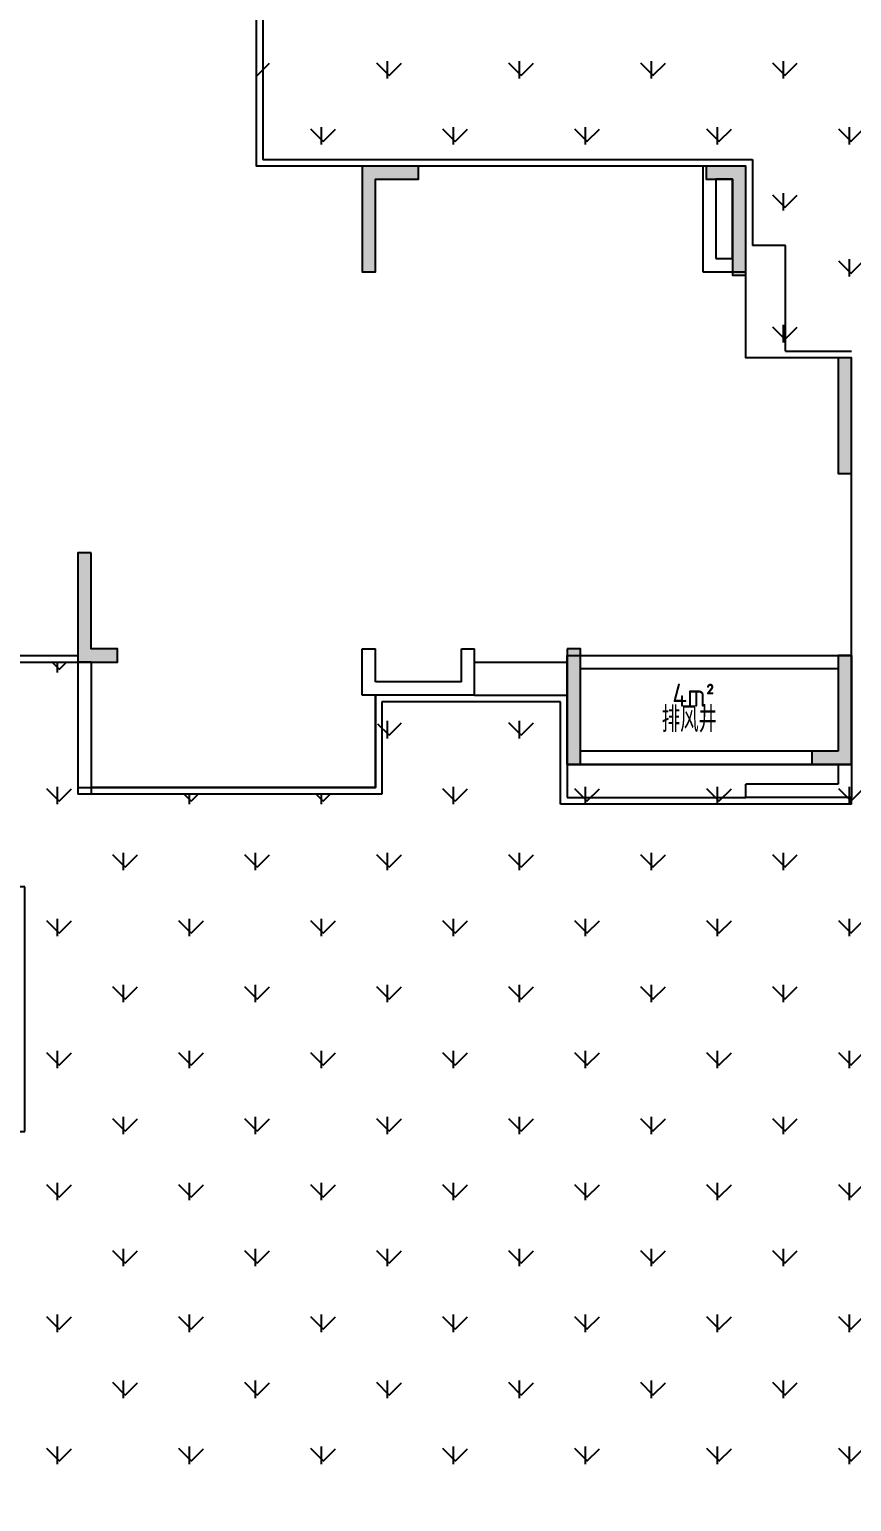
# Model space of a CAD drawing. Header units: millimetres. Extents: x 36720183 to 38160956, y 58934012 to 60388477.
# Drawn here: x 37550612 to 37563043, y 59352294 to 59374557 of the extents above; entities that cross this region are included whole.
import ezdxf

# ---------------------------------------------------------------- set-up
doc = ezdxf.new("R2010")
doc.units = ezdxf.units.MM
doc.header["$LTSCALE"] = 1000
doc.header["$MEASUREMENT"] = 0
doc.linetypes.add('DASH', pattern=[0.35, 0.25, -0.1])
for name, color, linetype in [('@ 绿化', 8, 'Continuous'), ('C_Hatch', 41, 'Continuous'), ('C_Wall', 6, 'Continuous'), ('j-建筑提资说明', 5, 'Continuous'), ('PUB_TEXT', 7, 'Continuous'), ('WALL', 4, 'Continuous'), ('WINDOW', 2, 'Continuous'), ('裙楼挑廊', 7, 'Continuous')]:
    doc.layers.add(name, color=color, linetype=linetype)
doc.layers.add('水管井及降板', color=3, linetype='Continuous', plot=False)
doc.styles.get("Standard").update_dxf_attribs({"font": 'gbenor.shx', "bigfont": 'gbcbig.shx'})
pattern_1 = [(90, (0, 0), (-997.7954749999999, 997.7954750000001), [264.58066, -1731.01015]), (45, (0, 0), (-997.7961550815103, 997.7961550815104), [264.58066, -1146.51615]), (135, (0, 0), (-997.7961550815104, -997.7961550815103), [264.58066, -1146.51615])]

# ---------------------------------------------------------------- blocks, each defined once
blk = doc.blocks.new('gj1-0107')
at = {"layer": 'WALL', "color": 2}
for points in [[(42925761.52802874, 57650772.63377482), (42921461.52802874, 57650772.63377482), (42921461.52802874, 57652422.63377482), (42925761.52802874, 57652422.63377482)], [(42925561.52802874, 57650972.63377482), (42921661.52802874, 57650972.63377482), (42921661.52802874, 57652222.63377482), (42925561.52802874, 57652222.63377482)]]:
    blk.add_lwpolyline(points, close=True, dxfattribs=at)
at = {"layer": 'j-建筑提资说明', "color": 2, "insert": (42923049.88578127, 57651995.45912412), "char_height": 350, "width": 661.7919815480709, "attachment_point": 1}
blk.add_mtext('4m²', dxfattribs=at)
at = {"layer": 'PUB_TEXT', "color": 2}
blk.add_text('排风井', height=385.8156028368794, dxfattribs=at).set_placement((42922891.53723155, 57651261.61119773))
blk = doc.blocks.new('2014-1-1-G-D7')
at = {"layer": 'C_Hatch'}
h = blk.add_hatch(color=256, dxfattribs=at)
h.paths.add_polyline_path([(4045726.775314674, -849236.5453957082), (4045726.775314674, -849036.5453957082), (4045926.775314674, -849036.5453957082), (4045926.775314674, -849436.5453957082), (4044326.775410041, -849436.5453957082), (4044326.775410041, -849236.5453957082)])
h.paths.add_polyline_path([(4040226.775314674, -842836.5453955802), (4041876.775314332, -842836.5453955802), (4041876.775314332, -843036.5453956181), (4040226.775314674, -843036.5453956181)])
h.paths.add_polyline_path([(4027226.775313929, -851436.5450143769), (4027226.775313929, -851236.5450143769), (4026826.775313929, -851236.5450143769), (4026826.775313929, -848336.6300821259), (4026626.775313929, -848336.6300821259), (4026626.775313929, -851436.5450143769)])
h.paths.add_polyline_path([(4038926.816513032, -845236.5454106549), (4038926.775314488, -844136.5453958466), (4040926.775314488, -844136.5453958466), (4040926.775314488, -844836.5452051117), (4041126.775314488, -844836.5452051117), (4041126.775314488, -844136.5453958466), (4041126.775314488, -843936.5453958466), (4040926.775314488, -843936.5453958466), (4038726.775314488, -843936.5453958466), (4038726.816513032, -845236.5454106549)])
h.paths.add_polyline_path([(4036726.692917027, -843936.5453956913), (4036126.692917027, -843936.5453956913), (4036126.692917027, -844136.5453956913), (4036526.692917027, -844136.5453956913), (4036526.692917027, -845586.4553689911), (4036726.692917027, -845586.4553689911)])
h.paths.add_polyline_path([(4041826.775314488, -860536.5453958466), (4041826.775314488, -859936.5446329071), (4042026.775314488, -859936.5446329071), (4042026.775314488, -860336.5453958466), (4043526.775325663, -860336.5453958473), (4043526.775325663, -860536.5453958473)])
h.paths.add_polyline_path([(4045926.775314488, -853836.5446329071), (4045926.775314488, -854036.5446329071), (4046326.775314488, -854036.5446329071), (4046326.775314488, -856036.545395892), (4046526.775314488, -856036.545395892), (4046526.775314488, -853836.5446329071)])
h.paths.add_polyline_path([(4038926.775314488, -846736.5452051117), (4038926.775314488, -849136.5451097443), (4038726.775314488, -849136.5451097443), (4038726.775314488, -846736.5452051117)])
h.paths.add_polyline_path([(4058026.775314488, -842836.5453958466), (4057426.775314488, -842836.5453958466), (4057426.775314488, -843036.5453958466), (4057826.775314488, -843036.5453958466), (4057826.775314488, -844486.5452051117), (4058026.775314488, -844486.5452051117)])
h.paths.add_polyline_path([(4051826.74135874, -834736.5453953313), (4051826.775314488, -837536.5453957535), (4052026.775314488, -837536.5453957535), (4052026.74135874, -834736.5453953313)])
h.paths.add_polyline_path([(4050826.775313876, -834036.5453960196), (4049126.77531449, -834036.5453957535), (4049126.77531449, -834236.5453957535), (4050826.775313876, -834236.5453960196)])
h.paths.add_polyline_path([(4053126.775314033, -840236.5453918054), (4052726.775314033, -840236.5453918054), (4052726.775314033, -840436.5453918054), (4053326.775314033, -840436.5453918054), (4053326.775298955, -837336.5453955666), (4053126.775298955, -837336.5453955666)])
h.paths.add_polyline_path([(4029126.692917027, -842386.6300821259), (4029126.775314533, -844136.5453956915), (4029326.775314533, -844136.5453956915), (4029326.692917027, -842386.6300821259)])
h.paths.add_polyline_path([(4025826.692917027, -842386.6300821259), (4025226.692917027, -842386.6300821259), (4025226.692917027, -844036.6300821259), (4025426.692917027, -844036.6300821259), (4025426.692917027, -842586.6300821259), (4025826.692917027, -842586.6300821259)])
h.paths.add_polyline_path([(4039826.775314488, -834736.545395566), (4039826.775314488, -837536.5453958466), (4040026.775314488, -837536.5453958466), (4040026.775314488, -834736.545395566)])
h.paths.add_polyline_path([(4038726.775314488, -837836.5453955667), (4038526.775314488, -837836.5453955667), (4038526.775314488, -840236.5453958466), (4039126.775314488, -840236.5453958466), (4039126.775314488, -840036.5453958466), (4038726.775314488, -840036.5453958466)])
h.paths.add_polyline_path([(4032226.775314115, -843936.5453956913), (4032226.775314115, -845586.4553689911), (4032426.775314115, -845586.4553689911), (4032426.775314115, -843936.5453956913)])
h.paths.add_polyline_path([(4025226.692917027, -846786.6301298096), (4025226.692917027, -848536.6300821259), (4025426.692917027, -848536.6300821259), (4025426.692917027, -846786.6301298096)])
h.paths.add_polyline_path([(4042926.775314485, -834036.5453958466), (4041226.775314301, -834036.5453958466), (4041226.775314301, -834236.5453958466), (4042926.775314485, -834236.5453958466)])
h.paths.add_polyline_path([(4043826.775314488, -851236.5450143769), (4042226.775314488, -851236.5450143769), (4042226.775314488, -851436.5450143769), (4043826.775314488, -851436.5450143769)])
h.paths.add_polyline_path([(4034626.778366245, -851236.5450143769), (4032126.778366245, -851236.5450143769), (4032126.778366245, -851436.5450143769), (4034626.778366245, -851436.5450143769)])
h.paths.add_polyline_path([(4043126.775314488, -844436.5452051117), (4043126.775314488, -845036.5452051117), (4043326.775314488, -845036.5452051117), (4043326.775314488, -844636.5452051117), (4046126.775314488, -844636.5452051117), (4046126.775314488, -844436.5452051117)])
h.paths.add_polyline_path([(4045926.775314488, -837536.5453916183), (4045926.775314488, -840436.5453916183), (4046126.775314488, -840436.5453916183), (4046126.775314488, -837536.5453916183)])
h.paths.add_polyline_path([(4031426.778366245, -856636.5446329071), (4031426.775406965, -859836.5453958473), (4031626.775406965, -859836.5453958473), (4031626.778366245, -856636.5446329071)])
h.paths.add_polyline_path([(4030526.778366245, -854036.5446329071), (4030926.77226273, -854036.5446329071), (4030926.77226273, -853836.5446329071), (4030326.778366245, -853836.5446329071), (4030326.778366245, -856036.545395892), (4030526.778366245, -856036.545395892)])
h.paths.add_polyline_path([(4035026.778366245, -852936.5450143769), (4033026.778366245, -852936.5450143769), (4033026.778366245, -853136.5450143769), (4035026.778366245, -853136.5450143769)])
h.paths.add_polyline_path([(4043826.775314488, -852936.5450143769), (4041826.775314488, -852936.5450143769), (4041826.775314488, -853136.5450143769), (4043826.775314488, -853136.5450143769)])
h.paths.add_polyline_path([(4045226.775314488, -856636.5446329071), (4045226.775314488, -859836.5453958473), (4045426.775314488, -859836.5453958473), (4045426.775314488, -856636.5446329071)])
h.paths.add_polyline_path([(4048126.775314488, -848686.5450143769), (4047926.775314488, -848686.5450143769), (4047926.775314488, -850336.5450143769), (4048526.775314488, -850336.5450143769), (4048526.775314488, -850136.5450143769), (4048126.775314488, -850136.5450143769)])
h.paths.add_polyline_path([(4055326.775314488, -850136.5450143769), (4055326.775314488, -851886.5450143769), (4055526.775314488, -851886.5450143769), (4055526.775314488, -850136.5450143769)])
h.paths.add_polyline_path([(4059426.775314488, -845736.5452051117), (4059426.775314488, -847486.5451037838), (4059626.775314488, -847486.5451037838), (4059626.775314488, -845736.5452051117)])
h.paths.add_polyline_path([(4059426.775314488, -851686.5450143769), (4059026.775314488, -851686.5450143769), (4059026.775314488, -851886.5450143769), (4059626.775314488, -851886.5450143769), (4059626.775314488, -850236.5450143769), (4059426.775314488, -850236.5450143769)])
h.paths.add_polyline_path([(4052226.647140659, -842836.5549325898), (4052226.647140659, -844436.5549325898), (4052426.647140659, -844436.5549325898), (4052426.647140659, -843036.5549325898), (4053076.775314115, -843036.5453930731), (4053076.775314115, -842836.5453930731)])
h.paths.add_polyline_path([(4035026.775314488, -860536.5453958466), (4033326.775326222, -860536.5453958473), (4033326.775326222, -860336.5453958473), (4034826.775314488, -860336.5453958466), (4034826.775314488, -859936.5446329071), (4035026.775314488, -859936.5446329071)])
at = {"layer": 'C_Wall'}
for points in [[(4052226.647140659, -842836.5549325898), (4052226.647140659, -844436.5549325898), (4052426.647140659, -844436.5549325898), (4052426.647140659, -843036.5549325898), (4053076.775314115, -843036.5453930731), (4053076.775314115, -842836.5453930731)], [(4058026.775314488, -842836.5453958466), (4057426.775314488, -842836.5453958466), (4057426.775314488, -843036.5453958466), (4057826.775314488, -843036.5453958466), (4057826.775314488, -844486.5452051117), (4058026.775314488, -844486.5452051117)], [(4059426.775314488, -845736.5452051117), (4059426.775314488, -847486.5451037838), (4059626.775314488, -847486.5451037838), (4059626.775314488, -845736.5452051117)], [(4048126.775314488, -848686.5450143769), (4047926.775314488, -848686.5450143769), (4047926.775314488, -850336.5450143769), (4048526.775314488, -850336.5450143769), (4048526.775314488, -850136.5450143769), (4048126.775314488, -850136.5450143769)], [(4055326.775314488, -850136.5450143769), (4055326.775314488, -851886.5450143769), (4055526.775314488, -851886.5450143769), (4055526.775314488, -850136.5450143769)], [(4059426.775314488, -851686.5450143769), (4059026.775314488, -851686.5450143769), (4059026.775314488, -851886.5450143769), (4059626.775314488, -851886.5450143769), (4059626.775314488, -850236.5450143769), (4059426.775314488, -850236.5450143769)]]:
    blk.add_lwpolyline(points, close=True, dxfattribs=at)
blk = doc.blocks.new('D5D6scpm')
at = {"color": 6}
for points in [[(327851.0641145632, -184111.1589912921), (329251.0641244203, -184111.1589912921), (329251.064124234, -185661.1589913815), (333551.0641244203, -185661.1586126164), (333551.0641244203, -179511.1588033512), (331951.0641244203, -179511.1588033512), (331951.0641244203, -176611.1589940861), (324551.0641241521, -176611.1589900926), (324551.0641241521, -174211.1589926034), (327251.0641239658, -174211.1589898095), (327251.0641239658, -171111.158993803)], [(320451.0641244128, -187611.1582287028), (320451.0641244128, -190611.158991456), (320451.0641244128, -187611.1582287028), (317751.064124234, -187611.1582287028), (317751.0641246065, -185011.1586101726), (317251.064124234, -185011.1589913145), (317251.0641244277, -184011.1589915082), (318251.0641244277, -184011.1589915082), (318251.0641244277, -184011.1589915082), (318451.0642197505, -184011.1589915007), (318451.0642197505, -184011.1589915007), (321851.0641240552, -184011.1589915007), (321851.0641240403, -186011.1589887589), (326351.0641246065, -186011.1589887589), (326351.0641246065, -184614.1403271258)]]:
    blk.add_lwpolyline(points, dxfattribs=at)
at = {"layer": 'WALL', "color": 6}
for p, q in [((321851.0641140118, -184111.158988744), (321851.0641140118, -186111.158988893)), ((322051.0641140118, -184111.158988744), (321851.0641140118, -184111.158988744)), ((322051.0641140118, -184111.158988744), (322051.0641140118, -186111.158988893)), ((326151.0641146377, -184611.1589888558), (326151.0641143844, -183911.1586098373)), ((326151.0641143844, -183911.1586098373), (326351.0641143844, -183911.1586098373)), ((326351.0641138032, -184411.1589888781), (326351.0641143844, -183911.1586098373)), ((327651.0641146377, -184411.1589888781), (327651.0641145632, -183911.1586098373)), ((327651.0641145632, -183911.1586098373), (327851.0641145632, -183911.1586098373)), ((327851.0641151965, -184611.1589888558), (327851.0641145632, -183911.1586098373)), ((327651.0641146377, -184411.1589888781), (326351.0641138032, -184411.1589888781)), ((327851.0641151965, -184611.1589888558), (326151.0641146377, -184611.1589888558)), ((333351.0641141906, -185661.1589887887), (333351.0641134307, -185961.1589887738)), ((333551.0641141906, -185661.1589887887), (333351.0641141906, -185661.1589887887)), ((333551.0641141906, -185661.1589887887), (333551.0641144067, -186161.1589887515)), ((322051.0641140118, -186111.158988893), (321851.0641140118, -186111.158988893)), ((333351.0641134307, -185961.1589887738), (331951.0641140118, -185961.1589887887)), ((331951.0641140118, -186161.1589887887), (331951.0641140118, -185961.1589887887)), ((333551.0641144067, -186161.1589887515), (331951.0641140118, -186161.1589887887))]:
    blk.add_line(p, q, dxfattribs=at)
for points in [[(333551.064124234, -185661.158991389), (329251.064124234, -185661.158991389), (329251.064124234, -184011.158991389), (333551.064124234, -184011.158991389)], [(333351.064124234, -185461.158991389), (329451.064124234, -185461.158991389), (329451.064124234, -184211.158991389), (333351.064124234, -184211.158991389)]]:
    blk.add_lwpolyline(points, close=True, dxfattribs=at)
at = {"layer": 'WINDOW', "color": 6, "linetype": 'DASH', "ltscale": 1000}
for p, q in [((327851.0641145632, -184611.158988744), (329251.0641143844, -184611.158988744)), ((333551.0641236827, -186261.1589887887), (333551.0641141906, -186161.1591768265))]:
    blk.add_line(p, q, dxfattribs=at)
for points in [[(327351.1465114728, -174311.1589899585), (324651.0641142949, -174311.1589899585), (324651.0641142949, -176511.1589875966), (331350.9817269668, -176511.1589875966)], [(331350.9817269668, -176511.1589907482), (332051.1465118453, -176511.1589913592), (332051.1095757037, -177811.1476273239)], [(332550.9817269593, -179411.1588009521), (332550.9817269593, -177811.1618300229), (332051.1095757037, -177811.1476273239)], [(332550.9817269593, -179411.1588009521), (333550.9817269593, -179411.1588009521)], [(316051.1465118304, -194911.15899124), (319451.0618878379, -194911.15899124), (319451.1442849264, -191211.1589913592), (321051.1465118751, -191211.1589914486), (321051.1465118453, -187511.1582283601), (317851.0640379712, -187511.1582285911), (317851.0620560125, -184911.1585338414), (317351.0641141906, -184911.1589149833), (317351.0641141906, -184111.1589915007), (321851.0641140118, -184111.1589915007)], [(326351.0641145632, -184611.158988744), (326351.063828744, -186011.158988893), (322051.0641140118, -186011.158988893)], [(329151.0641143844, -184711.158988744), (326451.0640955195, -184711.1589887515), (326451.0638096854, -186111.158988893), (322051.0641140118, -186111.158988893)], [(333551.0641236827, -186261.1589887887), (329151.0641143844, -186261.1589887887), (329151.0641143844, -184711.158988744)], [(329251.0641143844, -185661.1589888409), (329251.0641143844, -186161.1589887887), (331951.0641140118, -186161.1589887887)]]:
    blk.add_lwpolyline(points, dxfattribs=at)
at = {"layer": 'WINDOW', "color": 6, "linetype": 'DASH'}
blk.add_lwpolyline([(319851.0641246065, -184011.1589915007), (321851.1465118453, -184011.1589915007)], dxfattribs=at)
at = {"layer": '水管井及降板', "color": 6, "ltscale": 0.5}
for points in [[(331301.1463080049, -178211.1589043289), (331951.1463080049, -178211.1589914039), (331951.1465223506, -176611.1589914039), (331301.1465223506, -176611.1589043289)], [(331498.7294943184, -178011.1589255109), (331748.7294943184, -178011.1589590088), (331748.7296550795, -176811.1589590088), (331498.7296550795, -176811.1589255184)]]:
    blk.add_lwpolyline(points, close=True, dxfattribs=at)
at = {"layer": 'C_Hatch', "color": 6}
blk.add_blockref('2014-1-1-G-D7', (-3726075.815049902, 666225.3862137496), dxfattribs=at)
at = {"layer": 'j-建筑提资说明', "color": 6, "insert": (330839.4218767509, -184438.3336420879), "char_height": 350, "width": 661.7919815480709, "attachment_point": 1}
blk.add_mtext('4m²', dxfattribs=at)
at = {"layer": 'PUB_TEXT', "color": 6}
blk.add_text('排风井', height=385.8156028368794, dxfattribs=at).set_placement((330681.0733270422, -185172.1815684736))

msp = doc.modelspace()

# ---------------------------------------------------------------- hatches: boundary and pattern name
at = {"layer": '@ 绿化', "linetype": 'Continuous'}
h = msp.add_hatch(dxfattribs=at)
h.set_pattern_fill('GRASS', color=256, scale=500, style=0)
h.set_pattern_definition(pattern_1)
h.paths.add_polyline_path([(37550942.49079719, 59385323.75076045), (37575252.49079718, 59385323.75076045), (37575252.49079718, 59382690.35092157), (37573452.49079737, 59382690.35092157), (37573452.49079737, 59381290.35092144), (37570752.490797, 59381290.35092167), (37570752.490797, 59377990.35092167), (37569452.49079764, 59377990.35092167), (37569452.49079764, 59374890.35092543), (37572152.49079745, 59374890.35092287), (37572152.49079745, 59372490.35092538), (37564752.49079718, 59372490.35092138), (37564752.49079718, 59369590.35111212), (37564252.53039522, 59369590.35111212), (37561442.49079719, 59369590.52238583), (37561442.49079715, 59372490.52219509), (37554042.49079692, 59372490.52219909), (37554042.49079692, 59374890.52219658), (37556742.4907967, 59374890.52219966), (37556742.49079674, 59377990.5221959), (37555442.48837174, 59377990.52219538), (37555442.49079738, 59381290.52219538), (37554492.54808099, 59381290.52219529), (37554161.70173752, 59381290.52219527), (37552742.49079701, 59381290.52219568), (37552742.49079701, 59382690.52219528), (37550942.49079719, 59382690.52219528)])
h = msp.add_hatch(dxfattribs=at)
h.set_pattern_fill('GRASS', color=256, scale=500, style=0)
h.set_pattern_definition(pattern_1)
h.paths.add_polyline_path([(37546664.63493413, 59345768.9481059), (37542943.17148626, 59345768.9481059), (37542943.17148626, 59350190.41131618), (37545442.49080837, 59350190.41131618), (37545442.49080837, 59353190.52219528), (37545442.49080837, 59354790.52219538), (37548842.49079738, 59354790.52219538), (37548892.53087737, 59357890.51621947), (37550592.6132646, 59357890.51621947), (37550542.57318452, 59361490.52295856), (37547242.49079682, 59361490.52295803), (37547242.48881488, 59364090.52257656), (37546742.49079701, 59364115.52219504), (37546742.51199833, 59364990.51619522), (37551342.4907966, 59364990.51624352), (37551342.49081865, 59362990.52219789), (37555842.49081921, 59362990.52219789), (37555892.49078733, 59364390.51622213), (37558792.49078733, 59364390.51622213), (37558842.49079715, 59363440.52257708), (37574852.49077573, 59362990.35092418), (37574852.49079718, 59364990.35130285), (37579452.4084001, 59365090.35092153), (37579452.49079756, 59364090.35092143), (37578952.40840028, 59364090.35092143), (37578952.49079756, 59361490.35168432), (37576252.49079737, 59361490.35168432), (37576252.49079737, 59359990.35130295), (37575052.5742, 59359990.35130295), (37575052.5742, 59357317.4523924), (37576352.57430001, 59357317.4523924), (37577352.49079712, 59357317.4523924), (37577352.490797, 59354790.35092167), (37580752.49078601, 59354790.35092138), (37580752.72031743, 59350281.23952699), (37573156.73181465, 59350281.23952699), (37573156.50228322, 59350279.1419908), (37557056.41591966, 59350279.1419908), (37557056.41591966, 59348892.18367659), (37557056.41591966, 59336043.09298006), (37546664.63493413, 59336090.05659192)])

# ---------------------------------------------------------------- block references
msp.add_blockref('D5D6scpm', (37229491.42667259, 59549101.67521087))
at = {"layer": '裙楼挑廊', "color": 0}
msp.add_blockref('gj1-0107', (-5362719.037007101, 1712667.888802275), dxfattribs=at)

doc.saveas('drawing.dxf')
